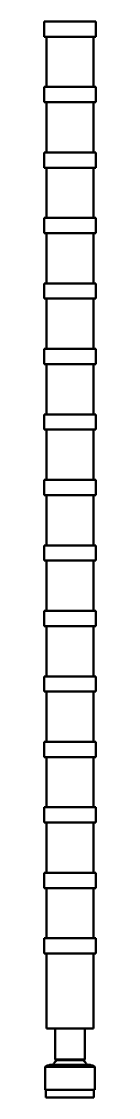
# Model space of a CAD drawing. Header units: millimetres. Extents: x 7516 to 8227, y 7849 to 10679.
# Drawn here: x 7524 to 7592, y 7849 to 9262 of the extents above; entities that cross this region are included whole.
import ezdxf

# ---------------------------------------------------------------- set-up
doc = ezdxf.new("R2010")
doc.units = ezdxf.units.MM
doc.layers.add('外形線', color=7, linetype='Continuous', lineweight=50)

msp = doc.modelspace()

# ---------------------------------------------------------------- linework, layer by layer
at = {"layer": '外形線'}
for p, q in [((7592.1, 9262.1), (7524.1, 9262.1)), ((7524.1, 9242.1), (7524.1, 9262.1)), ((7592.1, 9242.1), (7592.1, 9262.1)), ((7592.1, 9242.1), (7524.1, 9242.1)), ((7527.1, 9177.1), (7527.1, 9241.1)), ((7589.1, 9177.1), (7589.1, 9241.1)), ((7592.1, 9176.1), (7524.1, 9176.1)), ((7524.1, 9156.1), (7524.1, 9176.1)), ((7592.1, 9156.1), (7592.1, 9176.1)), ((7592.1, 9156.1), (7524.1, 9156.1)), ((7527.1, 9091.1), (7527.1, 9155.1)), ((7589.1, 9091.1), (7589.1, 9155.1)), ((7592.1, 9090.1), (7524.1, 9090.1)), ((7524.1, 9070.1), (7524.1, 9090.1)), ((7592.1, 9070.1), (7592.1, 9090.1)), ((7592.1, 9070.1), (7524.1, 9070.1)), ((7527.1, 9005.1), (7527.1, 9069.1)), ((7589.1, 9005.1), (7589.1, 9069.1)), ((7592.1, 9004.1), (7524.1, 9004.1)), ((7524.1, 8984.1), (7524.1, 9004.1)), ((7592.1, 8984.1), (7592.1, 9004.1)), ((7592.1, 8984.1), (7524.1, 8984.1)), ((7527.1, 8919.1), (7527.1, 8983.1)), ((7589.1, 8919.1), (7589.1, 8983.1)), ((7592.1, 8918.1), (7524.1, 8918.1)), ((7524.1, 8898.1), (7524.1, 8918.1)), ((7592.1, 8898.1), (7592.1, 8918.1)), ((7592.1, 8898.1), (7524.1, 8898.1)), ((7527.1, 8833.1), (7527.1, 8897.1)), ((7589.1, 8833.1), (7589.1, 8897.1)), ((7592.1, 8832.1), (7524.1, 8832.1)), ((7524.1, 8812.1), (7524.1, 8832.1)), ((7592.1, 8812.1), (7592.1, 8832.1)), ((7592.1, 8812.1), (7524.1, 8812.1)), ((7527.1, 8747.1), (7527.1, 8811.1)), ((7589.1, 8747.1), (7589.1, 8811.1)), ((7592.1, 8746.1), (7524.1, 8746.1)), ((7524.1, 8726.1), (7524.1, 8746.1)), ((7592.1, 8726.1), (7592.1, 8746.1)), ((7592.1, 8726.1), (7524.1, 8726.1)), ((7527.1, 8661.1), (7527.1, 8725.1)), ((7589.1, 8661.1), (7589.1, 8725.1)), ((7592.1, 8660.1), (7524.1, 8660.1)), ((7524.1, 8640.1), (7524.1, 8660.1)), ((7592.1, 8640.1), (7592.1, 8660.1)), ((7592.1, 8640.1), (7524.1, 8640.1)), ((7527.1, 8575.1), (7527.1, 8639.1)), ((7589.1, 8575.1), (7589.1, 8639.1)), ((7592.1, 8574.1), (7524.1, 8574.1)), ((7524.1, 8554.1), (7524.1, 8574.1)), ((7592.1, 8554.1), (7592.1, 8574.1)), ((7592.1, 8554.1), (7524.1, 8554.1)), ((7527.1, 8489.1), (7527.1, 8553.1)), ((7589.1, 8489.1), (7589.1, 8553.1)), ((7592.1, 8488.1), (7524.1, 8488.1)), ((7524.1, 8468.1), (7524.1, 8488.1)), ((7592.1, 8468.1), (7592.1, 8488.1)), ((7592.1, 8468.1), (7524.1, 8468.1)), ((7527.1, 8403.1), (7527.1, 8467.1)), ((7589.1, 8403.1), (7589.1, 8467.1)), ((7592.1, 8402.1), (7524.1, 8402.1)), ((7524.1, 8382.1), (7524.1, 8402.1)), ((7592.1, 8382.1), (7592.1, 8402.1)), ((7592.1, 8382.1), (7524.1, 8382.1)), ((7527.1, 8317.1), (7527.1, 8381.1)), ((7589.1, 8317.1), (7589.1, 8381.1)), ((7592.1, 8316.1), (7524.1, 8316.1)), ((7524.1, 8296.1), (7524.1, 8316.1)), ((7592.1, 8296.1), (7592.1, 8316.1)), ((7592.1, 8296.1), (7524.1, 8296.1)), ((7527.1, 8231.1), (7527.1, 8295.1)), ((7589.1, 8231.1), (7589.1, 8295.1)), ((7592.1, 8230.1), (7524.1, 8230.1)), ((7524.1, 8210.1), (7524.1, 8230.1)), ((7592.1, 8210.1), (7592.1, 8230.1)), ((7592.1, 8210.1), (7524.1, 8210.1)), ((7527.1, 8145.1), (7527.1, 8209.1)), ((7589.1, 8145.1), (7589.1, 8209.1)), ((7592.1, 8144.1), (7524.1, 8144.1)), ((7524.1, 8124.1), (7524.1, 8144.1)), ((7592.1, 8124.1), (7592.1, 8144.1)), ((7592.1, 8124.1), (7524.1, 8124.1)), ((7527.1, 8059.1), (7527.1, 8123.1)), ((7589.1, 8059.1), (7589.1, 8123.1)), ((7592.1, 8058.1), (7524.1, 8058.1)), ((7524.1, 8038.1), (7524.1, 8058.1)), ((7592.1, 8038.1), (7592.1, 8058.1)), ((7592.1, 8038.1), (7524.1, 8038.1)), ((7527.1, 7939.6), (7527.1, 8037.1)), ((7589.1, 7939.6), (7589.1, 8037.1)), ((7589.1, 7939.6), (7527.1, 7939.6)), ((7538.6, 7939.6), (7538.6, 7899.1)), ((7577.6, 7939.6), (7577.6, 7899.1)), ((7538.6, 7899.1), (7539.8, 7899.1)), ((7539.6, 7898.1), (7538.6, 7899.1)), ((7539.8, 7899.1), (7577.6, 7899.1)), ((7576.6, 7898.1), (7577.6, 7899.1)), ((7527.6, 7891.1), (7525.6, 7889.1)), ((7554.2, 7889.1), (7525.6, 7889.1)), ((7525.6, 7859.1), (7525.6, 7889.1)), ((7527.6, 7891.1), (7554.5, 7891.1)), ((7531.6, 7892.1), (7530.6, 7891.5)), ((7585.6, 7891.5), (7530.6, 7891.5)), ((7530.6, 7891.5), (7530.6, 7891.1)), ((7531.6, 7892.1), (7584.6, 7892.1)), ((7540.7, 7898.1), (7539.6, 7898.1)), ((7576.6, 7898.1), (7540.7, 7898.1)), ((7590.6, 7889.1), (7554.2, 7889.1)), ((7554.5, 7891.1), (7588.6, 7891.1)), ((7584.6, 7892.1), (7585.6, 7891.5)), ((7585.6, 7891.5), (7585.6, 7891.1)), ((7588.6, 7891.1), (7590.6, 7889.1)), ((7590.6, 7859.1), (7590.6, 7889.1)), ((7526.6, 7859.1), (7525.6, 7859.1)), ((7526.6, 7849.1), (7526.6, 7859.1)), ((7589.6, 7859.1), (7526.6, 7859.1)), ((7590.6, 7859.1), (7589.6, 7859.1)), ((7589.6, 7849.1), (7589.6, 7859.1)), ((7526.6, 7849.1), (7589.6, 7849.1))]:
    msp.add_line(p, q, dxfattribs=at).dxf.unprotected_set("ltscale", 0)
for centre, radius, start, end in [((7526.1, 9241.1), 1, 0, 90), ((7590.1, 9241.1), 1, 90, 180), ((7526.1, 9177.1), 1, 270, 0), ((7590.1, 9177.1), 1, 180, 270), ((7526.1, 9155.1), 1, 0, 90), ((7590.1, 9155.1), 1, 90, 180), ((7526.1, 9091.1), 1, 270, 0), ((7590.1, 9091.1), 1, 180, 270), ((7526.1, 9069.1), 1, 0, 90), ((7590.1, 9069.1), 1, 90, 180), ((7526.1, 9005.1), 1, 270, 0), ((7590.1, 9005.1), 1, 180, 270), ((7526.1, 8983.1), 1, 0, 90), ((7590.1, 8983.1), 1, 90, 180), ((7526.1, 8919.1), 1, 270, 0), ((7590.1, 8919.1), 1, 180, 270), ((7526.1, 8897.1), 1, 0, 90), ((7590.1, 8897.1), 1, 90, 180), ((7526.1, 8833.1), 1, 270, 0), ((7590.1, 8833.1), 1, 180, 270), ((7526.1, 8811.1), 1, 0, 90), ((7590.1, 8811.1), 1, 90, 180), ((7526.1, 8747.1), 1, 270, 0), ((7590.1, 8747.1), 1, 180, 270), ((7526.1, 8725.1), 1, 0, 90), ((7590.1, 8725.1), 1, 90, 180), ((7526.1, 8661.1), 1, 270, 0), ((7590.1, 8661.1), 1, 180, 270), ((7526.1, 8639.1), 1, 0, 90), ((7590.1, 8639.1), 1, 90, 180), ((7526.1, 8575.1), 1, 270, 0), ((7590.1, 8575.1), 1, 180, 270), ((7526.1, 8553.1), 1, 0, 90), ((7590.1, 8553.1), 1, 90, 180), ((7526.1, 8489.1), 1, 270, 0), ((7590.1, 8489.1), 1, 180, 270), ((7526.1, 8467.1), 1, 0, 90), ((7590.1, 8467.1), 1, 90, 180), ((7526.1, 8403.1), 1, 270, 0), ((7590.1, 8403.1), 1, 180, 270), ((7526.1, 8381.1), 1, 0, 90), ((7590.1, 8381.1), 1, 90, 180), ((7526.1, 8317.1), 1, 270, 0), ((7590.1, 8317.1), 1, 180, 270), ((7526.1, 8295.1), 1, 0, 90), ((7590.1, 8295.1), 1, 90, 180), ((7526.1, 8231.1), 1, 270, 0), ((7590.1, 8231.1), 1, 180, 270), ((7526.1, 8209.1), 1, 0, 90), ((7590.1, 8209.1), 1, 90, 180), ((7526.1, 8145.1), 1, 270, 0), ((7590.1, 8145.1), 1, 180, 270), ((7526.1, 8123.1), 1, 0, 90), ((7590.1, 8123.1), 1, 90, 180), ((7526.1, 8059.1), 1, 270, 0), ((7590.1, 8059.1), 1, 180, 270), ((7526.1, 8037.1), 1, 0, 90), ((7590.1, 8037.1), 1, 90, 180), ((7558.1, 7879.6), 25.4, 133.2296, 150.5076), ((7558.1, 7879.6), 25.4, 29.4924, 46.7704)]:
    msp.add_arc(centre, radius, start, end, dxfattribs=at).dxf.unprotected_set("ltscale", 0)

doc.saveas('drawing.dxf')
